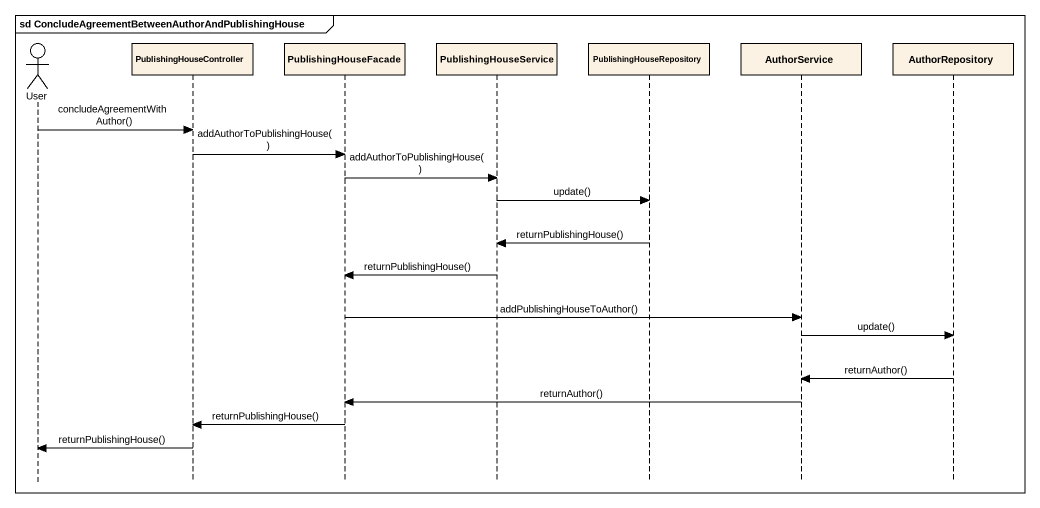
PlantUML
@startuml
mainframe sd ConcludeAgreementBetweenAuthorAndPublishingHouse
hide footbox
actor User
participant PublishingHouseController
participant PublishingHouseFacade
participant PublishingHouseService
participant PublishingHouseRepository
participant AuthorService
participant AuthorRepository

User -> PublishingHouseController : concludeAgreementWithAuthor()
PublishingHouseController -> PublishingHouseFacade : addAuthorToPublishingHouse()
PublishingHouseFacade -> PublishingHouseService : addAuthorToPublishingHouse()
PublishingHouseService -> PublishingHouseRepository : update()
PublishingHouseRepository -> PublishingHouseService : returnPublishingHouse()
PublishingHouseService -> PublishingHouseFacade : returnPublishingHouse()
PublishingHouseFacade -> AuthorService : addPublishingHouseToAuthor()
AuthorService -> AuthorRepository : update()
AuthorRepository -> AuthorService : returnAuthor()
AuthorService -> PublishingHouseFacade : returnAuthor()
PublishingHouseFacade -> PublishingHouseController : returnPublishingHouse()
PublishingHouseController -> User : returnPublishingHouse()
@enduml
